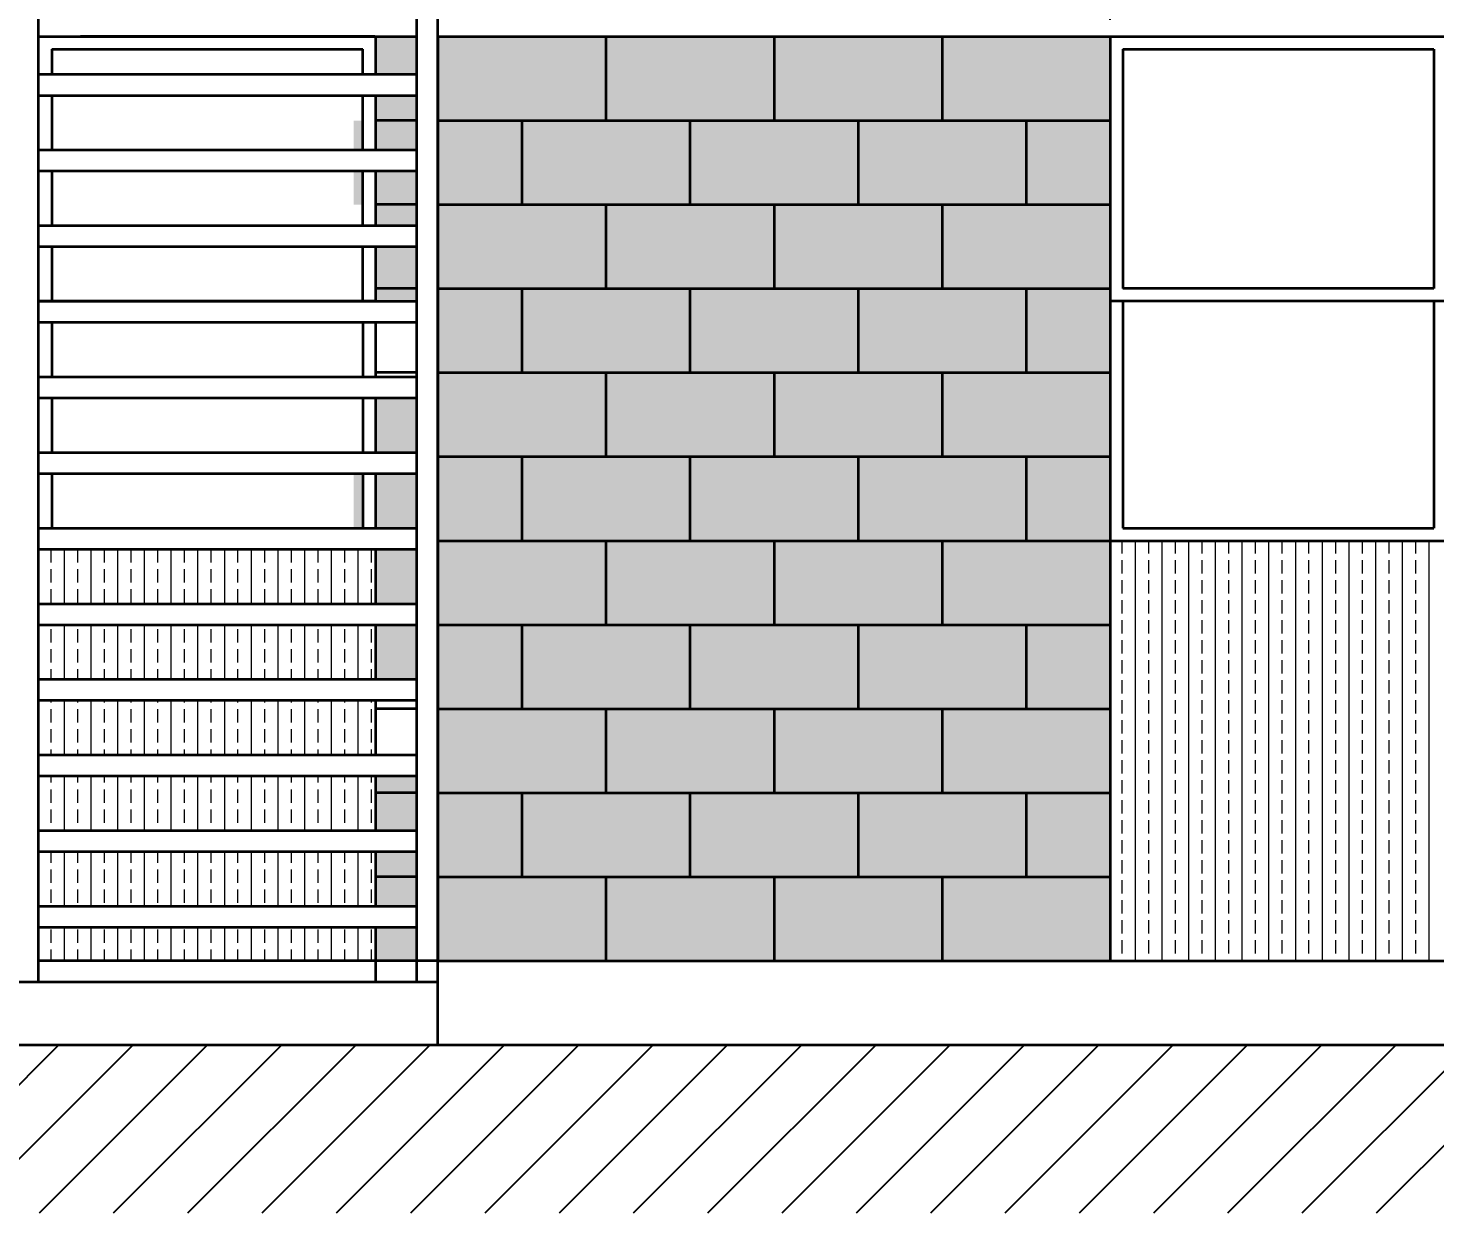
# Model space of a CAD drawing. Header units: metres. Extents: x 60.2 to 105.7, y 8.7 to 63.7.
# Drawn here: x 75.156 to 78.504, y 53.527 to 56.347 of the extents above; entities that cross this region are included whole.
import ezdxf

# ---------------------------------------------------------------- set-up
doc = ezdxf.new("R2010")
doc.units = ezdxf.units.M
doc.header["$LTSCALE"] = 5
doc.header["$MEASUREMENT"] = 0
doc.layers.get('0').update_dxf_attribs({"color": 30})
doc.layers.get('DEFPOINTS').update_dxf_attribs({"color": 210})
for name, color, linetype, lineweight in [('A-ANNO-DIMS', 3, 'Continuous', 9), ('A-ELEV-MBE1', 7, 'Continuous', 35), ('A-ELEV-PATT', 8, 'Continuous', 18)]:
    doc.layers.add(name, color=color, linetype=linetype, lineweight=lineweight)
doc.layers.add('A-ANNO-SCRN', color=30, linetype='Continuous')
doc.styles.add('E-ROMANS', font='romans.shx', dxfattribs={"width": 0.8})
doc.dimstyles.new('E-0100_ARW_18', dxfattribs={"dimscale": 0.001, "dimtxt": 180, "dimasz": 180, "dimexe": 90, "dimexo": 60, "dimgap": 90, "dimtad": 0, "dimzin": 0, "dimdsep": 46, "dimtxsty": 'E-ROMANS', "dimblk": 'OPEN90', "dimcen": 90, "dimclrd": 256, "dimclre": 256, "dimclrt": 256, "dimadec": 0, "dimazin": 0, "dimtfac": 1, "dimtmove": 1, "dimatfit": 3, "dimldrblk": 'OPEN90', "dimfxl": 1, "dimtfill": 1, "dimtolj": 1, "dimtzin": 0, "dimarcsym": 0})

# ---------------------------------------------------------------- blocks, each defined once
blk = doc.blocks.new('_Oblique')
at = {"color": 0, "linetype": 'ByBlock', "lineweight": -2}
blk.add_line((-0.5, -0.5), (0.5, 0.5), dxfattribs=at)
blk = doc.blocks.new('*D105')
at = {"layer": 'A-ANNO-DIMS', "lineweight": -2, "transparency": 16777216}
for p, q in [((72.9311, 56.7667), (72.9311, 57.3435)), ((75.1811, 56.3667), (75.1811, 57.3435))]:
    blk.add_line(p, q, dxfattribs=at)
at = {"layer": 'A-ANNO-DIMS', "transparency": 16777216}
for p, q in [((72.9311, 57.2835), (73.8498, 57.2835)), ((75.1811, 57.2835), (74.2624, 57.2835))]:
    blk.add_line(p, q, dxfattribs=at)
at = {"layer": 'DEFPOINTS', "color": 0, "transparency": 16777216}
for p in [(75.1811, 57.2835), (72.9311, 56.7267), (75.1811, 56.3267)]:
    blk.add_point(p, dxfattribs=at)
at = {"layer": 'A-ANNO-DIMS', "transparency": 16777216, "xscale": 0.12, "yscale": 0.12, "zscale": 0.12, "rotation": 180}
blk.add_blockref('_Oblique', (72.9311, 57.2835), dxfattribs=at)
at = {"layer": 'A-ANNO-DIMS', "transparency": 16777216, "xscale": 0.12, "yscale": 0.12, "zscale": 0.12}
blk.add_blockref('_Oblique', (75.1811, 57.2835), dxfattribs=at)
at = {"layer": 'A-ANNO-DIMS', "transparency": 16777216, "insert": (74.0561, 57.2835), "char_height": 0.12, "attachment_point": 5, "style": 'E-ROMANS', "bg_fill": 3, "box_fill_scale": 1.25, "bg_fill_color": 256, "bg_fill_true_color": 13158600, "bg_fill_transparency": 0}
blk.add_mtext('\\A1;2.25', dxfattribs=at)
blk = doc.blocks.new('_Open90')
at = {"color": 0, "linetype": 'ByBlock', "lineweight": -2}
for p, q in [((-0.5, 0.5), (0, 0)), ((0, 0), (-1, 0)), ((0, 0), (-0.5, -0.5))]:
    blk.add_line(p, q, dxfattribs=at)
blk = doc.blocks.new('*D108')
at = {"layer": 'A-ANNO-DIMS', "lineweight": -2, "transparency": 16777216}
for p, q in [((77.7311, 56.3667), (77.7311, 57.3435)), ((78.5311, 56.3667), (78.5311, 57.3435))]:
    blk.add_line(p, q, dxfattribs=at)
at = {"layer": 'A-ANNO-DIMS', "transparency": 16777216}
for p, q in [((77.7311, 57.2835), (77.9248, 57.2835)), ((78.5311, 57.2835), (78.3374, 57.2835))]:
    blk.add_line(p, q, dxfattribs=at)
at = {"layer": 'DEFPOINTS', "color": 0, "transparency": 16777216}
for p in [(78.5311, 57.2835), (77.7311, 56.3267), (78.5311, 56.3267)]:
    blk.add_point(p, dxfattribs=at)
at = {"layer": 'A-ANNO-DIMS', "transparency": 16777216, "xscale": 0.12, "yscale": 0.12, "zscale": 0.12, "rotation": 180}
blk.add_blockref('_Oblique', (77.7311, 57.2835), dxfattribs=at)
at = {"layer": 'A-ANNO-DIMS', "transparency": 16777216, "xscale": 0.12, "yscale": 0.12, "zscale": 0.12}
blk.add_blockref('_Oblique', (78.5311, 57.2835), dxfattribs=at)
at = {"layer": 'A-ANNO-DIMS', "transparency": 16777216, "insert": (78.1311, 57.2835), "char_height": 0.12, "attachment_point": 5, "style": 'E-ROMANS', "bg_fill": 3, "box_fill_scale": 1.25, "bg_fill_color": 256, "bg_fill_true_color": 13158600, "bg_fill_transparency": 0}
blk.add_mtext('\\A1;0.80', dxfattribs=at)
blk = doc.blocks.new('*D109')
at = {"layer": 'A-ANNO-DIMS', "lineweight": -2, "transparency": 16777216}
for p, q in [((78.5311, 56.3667), (78.5311, 57.3435)), ((79.4811, 56.3667), (79.4811, 57.3435))]:
    blk.add_line(p, q, dxfattribs=at)
at = {"layer": 'A-ANNO-DIMS', "transparency": 16777216}
for p, q in [((78.5311, 57.2835), (78.7998, 57.2835)), ((79.4811, 57.2835), (79.2124, 57.2835))]:
    blk.add_line(p, q, dxfattribs=at)
at = {"layer": 'DEFPOINTS', "color": 0, "transparency": 16777216}
for p in [(79.4811, 57.2835), (78.5311, 56.3267), (79.4811, 56.3267)]:
    blk.add_point(p, dxfattribs=at)
at = {"layer": 'A-ANNO-DIMS', "transparency": 16777216, "xscale": 0.12, "yscale": 0.12, "zscale": 0.12, "rotation": 180}
blk.add_blockref('_Oblique', (78.5311, 57.2835), dxfattribs=at)
at = {"layer": 'A-ANNO-DIMS', "transparency": 16777216, "xscale": 0.12, "yscale": 0.12, "zscale": 0.12}
blk.add_blockref('_Oblique', (79.4811, 57.2835), dxfattribs=at)
at = {"layer": 'A-ANNO-DIMS', "transparency": 16777216, "insert": (79.0061, 57.2835), "char_height": 0.12, "attachment_point": 5, "style": 'E-ROMANS', "bg_fill": 3, "box_fill_scale": 1.25, "bg_fill_color": 256, "bg_fill_true_color": 13158600, "bg_fill_transparency": 0}
blk.add_mtext('\\A1;0.95', dxfattribs=at)

msp = doc.modelspace()

# ---------------------------------------------------------------- hatches: boundary and pattern name
at = {"layer": 'A-ANNO-SCRN'}
h = msp.add_hatch(dxfattribs=at)
h.set_pattern_fill('ANSI31', color=0)
h.set_pattern_definition([(45, (-23.21072, 4.45386), (-0.08838835, 0.08838835), [])])
h.paths.add_polyline_path([(70.9311, 53.5267), (70.9311, 53.9267), (84.6811, 53.9267), (84.6811, 53.5267)])
at = {"layer": 'A-ELEV-PATT'}
h = msp.add_hatch(dxfattribs=at)
h.set_pattern_fill('DOTS,_O', color=256, scale=0.025, angle=450)
h.set_pattern_definition([(90, (106.874382, 341.13224), (-0.0396875, 0.01984375), [0, -0.0396875])])
h.paths.add_polyline_path([(75.1311, 56.3267), (72.9311, 56.3267), (72.9311, 54.1267), (75.1311, 54.1267)])
h.paths.add_polyline_path([(77.7311, 56.3267), (76.1311, 56.3267), (76.1311, 54.1267), (77.7311, 54.1267)])
h.paths.add_polyline_path([(75.9524, 56.0567), (75.9524, 56.1267), (75.9311, 56.1267), (75.9311, 56.0567)])
h.paths.add_polyline_path([(75.1824, 56.2367), (75.1824, 56.3267), (75.1811, 56.3267), (75.1811, 56.2367)])
h.paths.add_polyline_path([(75.1824, 56.0567), (75.1824, 56.1867), (75.1811, 56.1867), (75.1811, 56.0567)])
h.paths.add_polyline_path([(75.1824, 55.8767), (75.1824, 56.0067), (75.1811, 56.0067), (75.1811, 55.8767)])
h.paths.add_polyline_path([(75.9824, 56.3267), (75.9824, 56.2367), (76.0811, 56.2367), (76.0811, 56.3267)])
h.paths.add_polyline_path([(75.9824, 56.1867), (75.9824, 56.0567), (76.0811, 56.0567), (76.0811, 56.1867)])
h.paths.add_polyline_path([(75.1824, 55.6967), (75.1824, 55.8267), (75.1811, 55.8267), (75.1811, 55.6967)])
h.paths.add_polyline_path([(75.9524, 55.9267), (75.9524, 56.0067), (75.9311, 56.0067), (75.9311, 55.9267)])
h.paths.add_polyline_path([(75.9824, 56.0067), (75.9824, 55.8767), (76.0811, 55.8767), (76.0811, 56.0067)])
h.paths.add_polyline_path([(75.1824, 55.3367), (75.1824, 55.4667), (75.1811, 55.4667), (75.1811, 55.3367)])
h.paths.add_polyline_path([(75.9824, 55.4667), (75.9824, 55.3367), (76.0811, 55.3367), (76.0811, 55.4667)])
h.paths.add_polyline_path([(75.9824, 55.8267), (75.9824, 55.6967), (76.0811, 55.6967), (76.0811, 55.8267)])
h.paths.add_polyline_path([(75.9524, 55.1567), (75.9524, 55.2867), (75.9311, 55.2867), (75.9311, 55.1567)])
h.paths.add_polyline_path([(75.1824, 55.1567), (75.1824, 55.2867), (75.1811, 55.2867), (75.1811, 55.1567)])
h.paths.add_polyline_path([(75.1824, 54.9767), (75.1824, 55.1067), (75.1811, 55.1067), (75.1811, 54.9767)])
h.paths.add_polyline_path([(75.9824, 55.1067), (75.9824, 54.9767), (76.0811, 54.9767), (76.0811, 55.1067)])
h.paths.add_polyline_path([(75.9824, 55.2867), (75.9824, 55.1567), (76.0811, 55.1567), (76.0811, 55.2867)])
h.paths.add_polyline_path([(75.1824, 54.7967), (75.1824, 54.9267), (75.1811, 54.9267), (75.1811, 54.7967)])
h.paths.add_polyline_path([(75.9824, 54.9267), (75.9824, 54.7967), (76.0811, 54.7967), (76.0811, 54.9267)])
h.paths.add_polyline_path([(75.1824, 54.2567), (75.1824, 54.3867), (75.1811, 54.3867), (75.1811, 54.2567)])
h.paths.add_polyline_path([(75.9824, 54.3867), (75.9824, 54.2567), (76.0811, 54.2567), (76.0811, 54.3867)])
h.paths.add_polyline_path([(75.9824, 54.2067), (75.9824, 54.1267), (76.0811, 54.1267), (76.0811, 54.2067)])
h.paths.add_polyline_path([(75.9824, 54.5667), (75.9824, 54.4367), (76.0811, 54.4367), (76.0811, 54.5667)])
h.paths.add_polyline_path([(75.1824, 54.1267), (75.1824, 54.2067), (75.1811, 54.2067), (75.1811, 54.1267)])
h.paths.add_polyline_path([(75.1824, 54.4367), (75.1824, 54.5667), (75.1811, 54.5667), (75.1811, 54.4367)])
h.paths.add_polyline_path([(75.1824, 54.6167), (75.1824, 54.7467), (75.1811, 54.7467), (75.1811, 54.6167)])

# ---------------------------------------------------------------- linework, layer by layer
at = {"layer": 'A-ELEV-MBE1'}
for p, q in [((75.1811, 56.3267), (76.0811, 56.3267)), ((75.9811, 56.3267), (75.2811, 56.3267)), ((75.9824, 56.3267), (75.9824, 56.2367)), ((76.1311, 56.3267), (76.1311, 54.1267)), ((76.1311, 56.3267), (81.5311, 56.3267)), ((76.5311, 56.3267), (76.5311, 56.1267)), ((76.9311, 56.3267), (76.9311, 56.1267)), ((77.3311, 56.3267), (77.3311, 56.1267)), ((77.7311, 56.3267), (77.7311, 54.1267)), ((75.2124, 56.2967), (75.9524, 56.2967)), ((75.2124, 56.2967), (75.2124, 56.2367)), ((75.9524, 56.2367), (75.9524, 56.2967)), ((77.7611, 56.2967), (78.5011, 56.2967)), ((77.7611, 56.2967), (77.7611, 55.7267)), ((78.5011, 56.2967), (78.5011, 55.7267)), ((75.1811, 56.2367), (76.0811, 56.2367)), ((75.1811, 56.1867), (76.0811, 56.1867)), ((75.2124, 56.1867), (75.2124, 56.0567)), ((75.9524, 56.0567), (75.9524, 56.1867)), ((75.9824, 56.1867), (75.9824, 56.0567)), ((76.0811, 56.1267), (75.9824, 56.1267)), ((76.1311, 56.1267), (77.7311, 56.1267)), ((76.3311, 56.1267), (76.3311, 55.9267)), ((76.7311, 56.1267), (76.7311, 55.9267)), ((77.1311, 56.1267), (77.1311, 55.9267)), ((77.5311, 56.1267), (77.5311, 55.9267)), ((75.1811, 56.0567), (76.0811, 56.0567)), ((75.1811, 56.0067), (76.0811, 56.0067)), ((75.2124, 56.0067), (75.2124, 55.8767)), ((75.9524, 55.8767), (75.9524, 56.0067)), ((75.9824, 56.0067), (75.9824, 55.8767)), ((76.0811, 55.9267), (75.9824, 55.9267)), ((76.1311, 55.9267), (77.7311, 55.9267)), ((76.5311, 55.9267), (76.5311, 55.7267)), ((76.9311, 55.9267), (76.9311, 55.7267)), ((77.3311, 55.9267), (77.3311, 55.7267)), ((75.1811, 55.8767), (76.0811, 55.8767)), ((75.1811, 55.8267), (76.0811, 55.8267)), ((75.2124, 55.8267), (75.2124, 55.6967)), ((75.9524, 55.6967), (75.9524, 55.8267)), ((75.9824, 55.8267), (75.9824, 55.6967)), ((76.0811, 55.7267), (75.9824, 55.7267)), ((76.1311, 55.7267), (77.7311, 55.7267)), ((76.3311, 55.7267), (76.3311, 55.5267)), ((76.7311, 55.7267), (76.7311, 55.5267)), ((77.1311, 55.7267), (77.1311, 55.5267)), ((77.5311, 55.7267), (77.5311, 55.5267)), ((75.1811, 55.6967), (76.0811, 55.6967)), ((77.7611, 55.6967), (77.7611, 55.1567)), ((78.5011, 55.6967), (78.5011, 55.1567)), ((75.1811, 55.6467), (76.0811, 55.6467)), ((75.2124, 55.6467), (75.2124, 55.5167)), ((75.9524, 55.6467), (75.9524, 55.5167)), ((75.9824, 55.6467), (75.9824, 55.5167)), ((75.1811, 55.5167), (76.0811, 55.5167)), ((76.0811, 55.5267), (75.9824, 55.5267)), ((76.1311, 55.5267), (77.7311, 55.5267)), ((76.5311, 55.5267), (76.5311, 55.3267)), ((76.9311, 55.5267), (76.9311, 55.3267)), ((77.3311, 55.5267), (77.3311, 55.3267)), ((75.1811, 55.4667), (76.0811, 55.4667)), ((75.2124, 55.4667), (75.2124, 55.3367)), ((75.9524, 55.4667), (75.9524, 55.3367)), ((75.9824, 55.4667), (75.9824, 55.3367)), ((75.1811, 55.3367), (76.0811, 55.3367)), ((76.1311, 55.3267), (77.7311, 55.3267)), ((76.3311, 55.3267), (76.3311, 55.1267)), ((76.7311, 55.3267), (76.7311, 55.1267)), ((77.1311, 55.3267), (77.1311, 55.1267)), ((77.5311, 55.3267), (77.5311, 55.1267)), ((75.1811, 55.2867), (76.0811, 55.2867)), ((75.2124, 55.2867), (75.2124, 55.1567)), ((75.9524, 55.2867), (75.9524, 55.1567)), ((75.9824, 55.2867), (75.9824, 55.1567)), ((75.1811, 55.1567), (76.0811, 55.1567)), ((75.2124, 55.1567), (75.9524, 55.1567)), ((77.7611, 55.1567), (78.5011, 55.1567)), ((75.1811, 55.1067), (76.0811, 55.1067)), ((75.9824, 55.1067), (75.9824, 54.9767)), ((76.1311, 55.1267), (77.7311, 55.1267)), ((76.5311, 55.1267), (76.5311, 54.9267)), ((76.9311, 55.1267), (76.9311, 54.9267)), ((77.3311, 55.1267), (77.3311, 54.9267)), ((77.7311, 55.1267), (78.5311, 55.1267)), ((75.1811, 54.9767), (76.0811, 54.9767)), ((75.1811, 54.9267), (76.0811, 54.9267)), ((75.9824, 54.9267), (75.9824, 54.7967)), ((76.1311, 54.9267), (77.7311, 54.9267)), ((76.3311, 54.9267), (76.3311, 54.7267)), ((76.7311, 54.9267), (76.7311, 54.7267)), ((77.1311, 54.9267), (77.1311, 54.7267)), ((77.5311, 54.9267), (77.5311, 54.7267)), ((75.1811, 54.7967), (76.0811, 54.7967)), ((75.1811, 54.7467), (76.0811, 54.7467)), ((75.9824, 54.7467), (75.9824, 54.6167)), ((76.0811, 54.7267), (75.9824, 54.7267)), ((76.1311, 54.7267), (77.7311, 54.7267)), ((76.5311, 54.7267), (76.5311, 54.5267)), ((76.9311, 54.7267), (76.9311, 54.5267)), ((77.3311, 54.7267), (77.3311, 54.5267)), ((75.1811, 54.6167), (76.0811, 54.6167)), ((75.1811, 54.5667), (76.0811, 54.5667)), ((75.9824, 54.5667), (75.9824, 54.4367)), ((76.0811, 54.5267), (75.9824, 54.5267)), ((76.1311, 54.5267), (77.7311, 54.5267)), ((76.3311, 54.5267), (76.3311, 54.3267)), ((76.7311, 54.5267), (76.7311, 54.3267)), ((77.1311, 54.5267), (77.1311, 54.3267)), ((77.5311, 54.5267), (77.5311, 54.3267)), ((75.1811, 54.4367), (76.0811, 54.4367)), ((75.1811, 54.3867), (76.0811, 54.3867)), ((75.9824, 54.3867), (75.9824, 54.2567)), ((76.0811, 54.3267), (75.9824, 54.3267)), ((76.1311, 54.3267), (77.7311, 54.3267)), ((76.5311, 54.3267), (76.5311, 54.1267)), ((76.9311, 54.3267), (76.9311, 54.1267)), ((77.3311, 54.3267), (77.3311, 54.1267)), ((75.1811, 54.2567), (76.0811, 54.2567)), ((75.1811, 54.2067), (76.0811, 54.2067)), ((75.9824, 54.2067), (75.9824, 54.0767)), ((75.9824, 54.1267), (75.1824, 54.1267)), ((76.1311, 54.1267), (75.9824, 54.1267)), ((76.1311, 54.1267), (81.5311, 54.1267)), ((75.1311, 54.0767), (76.1311, 54.0767)), ((70.9311, 53.9267), (84.6811, 53.9267))]:
    msp.add_line(p, q, dxfattribs=at)
for points in [[(75.1811, 54.0767), (75.1811, 56.7267)], [(76.0811, 54.0767), (76.0811, 56.7267)], [(76.1311, 53.9267), (76.1311, 56.7267)], [(78.5011, 55.7267), (77.7611, 55.7267)], [(75.9824, 55.6967), (75.1824, 55.6967)], [(78.5311, 55.6967), (77.7311, 55.6967)]]:
    msp.add_lwpolyline(points, dxfattribs=at)
at = {"layer": 'A-ELEV-PATT', "linetype": 'Continuous'}
for p, q in [((75.211, 55.0745), (75.211, 55.1047)), ((75.2428, 54.9767), (75.2428, 55.1047)), ((75.2745, 55.0745), (75.2745, 55.1047)), ((75.3063, 54.9767), (75.3063, 55.1047)), ((75.338, 55.0745), (75.338, 55.1047)), ((75.3698, 54.9767), (75.3698, 55.1047)), ((75.4015, 55.0745), (75.4015, 55.1047)), ((75.4333, 54.9767), (75.4333, 55.1047)), ((75.465, 55.0745), (75.465, 55.1047)), ((75.4968, 54.9767), (75.4968, 55.1047)), ((75.5285, 55.0745), (75.5285, 55.1047)), ((75.5603, 54.9767), (75.5603, 55.1047)), ((75.592, 55.0745), (75.592, 55.1047)), ((75.6238, 54.9767), (75.6238, 55.1047)), ((75.6555, 55.0745), (75.6555, 55.1047)), ((75.6873, 54.9767), (75.6873, 55.1047)), ((75.719, 55.0745), (75.719, 55.1047)), ((75.7508, 54.9767), (75.7508, 55.1047)), ((75.7825, 55.0745), (75.7825, 55.1047)), ((75.8143, 54.9767), (75.8143, 55.1047)), ((75.846, 55.0745), (75.846, 55.1047)), ((75.8778, 54.9767), (75.8778, 55.1047)), ((75.9095, 55.0745), (75.9095, 55.1047)), ((75.9413, 54.9767), (75.9413, 55.1047)), ((75.973, 55.0745), (75.973, 55.1047)), ((77.7596, 55.0965), (77.7596, 55.1267)), ((77.7914, 54.1267), (77.7914, 55.1267)), ((77.8231, 55.0965), (77.8231, 55.1267)), ((77.8549, 54.1267), (77.8549, 55.1267)), ((77.8866, 55.0965), (77.8866, 55.1267)), ((77.9184, 54.1267), (77.9184, 55.1267)), ((77.9501, 55.0965), (77.9501, 55.1267)), ((77.9819, 54.1267), (77.9819, 55.1267)), ((78.0136, 55.0965), (78.0136, 55.1267)), ((78.0454, 54.1267), (78.0454, 55.1267)), ((78.0771, 55.0965), (78.0771, 55.1267)), ((78.1089, 54.1267), (78.1089, 55.1267)), ((78.1406, 55.0965), (78.1406, 55.1267)), ((78.1724, 54.1267), (78.1724, 55.1267)), ((78.2041, 55.0965), (78.2041, 55.1267)), ((78.2359, 54.1267), (78.2359, 55.1267)), ((78.2676, 55.0965), (78.2676, 55.1267)), ((78.2994, 54.1267), (78.2994, 55.1267)), ((78.3311, 55.0965), (78.3311, 55.1267)), ((78.3629, 54.1267), (78.3629, 55.1267)), ((78.3946, 55.0965), (78.3946, 55.1267)), ((78.4264, 54.1267), (78.4264, 55.1267)), ((78.4581, 55.0965), (78.4581, 55.1267)), ((78.4899, 54.1267), (78.4899, 55.1267)), ((77.7596, 55.0489), (77.7596, 55.0806)), ((77.8231, 55.0489), (77.8231, 55.0806)), ((77.8866, 55.0489), (77.8866, 55.0806)), ((77.9501, 55.0489), (77.9501, 55.0806)), ((78.0136, 55.0489), (78.0136, 55.0806)), ((78.0771, 55.0489), (78.0771, 55.0806)), ((78.1406, 55.0489), (78.1406, 55.0806)), ((78.2041, 55.0489), (78.2041, 55.0806)), ((78.2676, 55.0489), (78.2676, 55.0806)), ((78.3311, 55.0489), (78.3311, 55.0806)), ((78.3946, 55.0489), (78.3946, 55.0806)), ((78.4581, 55.0489), (78.4581, 55.0806)), ((75.211, 55.0269), (75.211, 55.0587)), ((75.2745, 55.0269), (75.2745, 55.0587)), ((75.338, 55.0269), (75.338, 55.0587)), ((75.4015, 55.0269), (75.4015, 55.0587)), ((75.465, 55.0269), (75.465, 55.0587)), ((75.5285, 55.0269), (75.5285, 55.0587)), ((75.592, 55.0269), (75.592, 55.0587)), ((75.6555, 55.0269), (75.6555, 55.0587)), ((75.719, 55.0269), (75.719, 55.0587)), ((75.7825, 55.0269), (75.7825, 55.0587)), ((75.846, 55.0269), (75.846, 55.0587)), ((75.9095, 55.0269), (75.9095, 55.0587)), ((75.973, 55.0269), (75.973, 55.0587)), ((77.7596, 55.0012), (77.7596, 55.033)), ((77.8231, 55.0012), (77.8231, 55.033)), ((77.8866, 55.0012), (77.8866, 55.033)), ((77.9501, 55.0012), (77.9501, 55.033)), ((78.0136, 55.0012), (78.0136, 55.033)), ((78.0771, 55.0012), (78.0771, 55.033)), ((78.1406, 55.0012), (78.1406, 55.033)), ((78.2041, 55.0012), (78.2041, 55.033)), ((78.2676, 55.0012), (78.2676, 55.033)), ((78.3311, 55.0012), (78.3311, 55.033)), ((78.3946, 55.0012), (78.3946, 55.033)), ((78.4581, 55.0012), (78.4581, 55.033)), ((75.211, 54.9793), (75.211, 55.011)), ((75.2745, 54.9793), (75.2745, 55.011)), ((75.338, 54.9793), (75.338, 55.011)), ((75.4015, 54.9793), (75.4015, 55.011)), ((75.465, 54.9793), (75.465, 55.011)), ((75.5285, 54.9793), (75.5285, 55.011)), ((75.592, 54.9793), (75.592, 55.011)), ((75.6555, 54.9793), (75.6555, 55.011)), ((75.719, 54.9793), (75.719, 55.011)), ((75.7825, 54.9793), (75.7825, 55.011)), ((75.846, 54.9793), (75.846, 55.011)), ((75.9095, 54.9793), (75.9095, 55.011)), ((75.973, 54.9793), (75.973, 55.011)), ((77.7596, 54.9536), (77.7596, 54.9854)), ((77.8231, 54.9536), (77.8231, 54.9854)), ((77.8866, 54.9536), (77.8866, 54.9854)), ((77.9501, 54.9536), (77.9501, 54.9854)), ((78.0136, 54.9536), (78.0136, 54.9854)), ((78.0771, 54.9536), (78.0771, 54.9854)), ((78.1406, 54.9536), (78.1406, 54.9854)), ((78.2041, 54.9536), (78.2041, 54.9854)), ((78.2676, 54.9536), (78.2676, 54.9854)), ((78.3311, 54.9536), (78.3311, 54.9854)), ((78.3946, 54.9536), (78.3946, 54.9854)), ((78.4581, 54.9536), (78.4581, 54.9854)), ((77.7596, 54.906), (77.7596, 54.9377)), ((77.8231, 54.906), (77.8231, 54.9377)), ((77.8866, 54.906), (77.8866, 54.9377)), ((77.9501, 54.906), (77.9501, 54.9377)), ((78.0136, 54.906), (78.0136, 54.9377)), ((78.0771, 54.906), (78.0771, 54.9377)), ((78.1406, 54.906), (78.1406, 54.9377)), ((78.2041, 54.906), (78.2041, 54.9377)), ((78.2676, 54.906), (78.2676, 54.9377)), ((78.3311, 54.906), (78.3311, 54.9377)), ((78.3946, 54.906), (78.3946, 54.9377)), ((78.4581, 54.906), (78.4581, 54.9377)), ((75.211, 54.884), (75.211, 54.9158)), ((75.2428, 54.7967), (75.2428, 54.9267)), ((75.2745, 54.884), (75.2745, 54.9158)), ((75.3063, 54.7967), (75.3063, 54.9267)), ((75.338, 54.884), (75.338, 54.9158)), ((75.3698, 54.7967), (75.3698, 54.9267)), ((75.4015, 54.884), (75.4015, 54.9158)), ((75.4333, 54.7967), (75.4333, 54.9267)), ((75.465, 54.884), (75.465, 54.9158)), ((75.4968, 54.7967), (75.4968, 54.9267)), ((75.5285, 54.884), (75.5285, 54.9158)), ((75.5603, 54.7967), (75.5603, 54.9267)), ((75.592, 54.884), (75.592, 54.9158)), ((75.6238, 54.7967), (75.6238, 54.9267)), ((75.6555, 54.884), (75.6555, 54.9158)), ((75.6873, 54.7967), (75.6873, 54.9267)), ((75.719, 54.884), (75.719, 54.9158)), ((75.7508, 54.7967), (75.7508, 54.9267)), ((75.7825, 54.884), (75.7825, 54.9158)), ((75.8143, 54.7967), (75.8143, 54.9267)), ((75.846, 54.884), (75.846, 54.9158)), ((75.8778, 54.7967), (75.8778, 54.9267)), ((75.9095, 54.884), (75.9095, 54.9158)), ((75.9413, 54.7967), (75.9413, 54.9267)), ((75.973, 54.884), (75.973, 54.9158)), ((75.211, 54.8364), (75.211, 54.8682)), ((75.2745, 54.8364), (75.2745, 54.8682)), ((75.338, 54.8364), (75.338, 54.8682)), ((75.4015, 54.8364), (75.4015, 54.8682)), ((75.465, 54.8364), (75.465, 54.8682)), ((75.5285, 54.8364), (75.5285, 54.8682)), ((75.592, 54.8364), (75.592, 54.8682)), ((75.6555, 54.8364), (75.6555, 54.8682)), ((75.719, 54.8364), (75.719, 54.8682)), ((75.7825, 54.8364), (75.7825, 54.8682)), ((75.846, 54.8364), (75.846, 54.8682)), ((75.9095, 54.8364), (75.9095, 54.8682)), ((75.973, 54.8364), (75.973, 54.8682)), ((77.7596, 54.8584), (77.7596, 54.8901)), ((77.8231, 54.8584), (77.8231, 54.8901)), ((77.8866, 54.8584), (77.8866, 54.8901)), ((77.9501, 54.8584), (77.9501, 54.8901)), ((78.0136, 54.8584), (78.0136, 54.8901)), ((78.0771, 54.8584), (78.0771, 54.8901)), ((78.1406, 54.8584), (78.1406, 54.8901)), ((78.2041, 54.8584), (78.2041, 54.8901)), ((78.2676, 54.8584), (78.2676, 54.8901)), ((78.3311, 54.8584), (78.3311, 54.8901)), ((78.3946, 54.8584), (78.3946, 54.8901)), ((78.4581, 54.8584), (78.4581, 54.8901)), ((77.7596, 54.8107), (77.7596, 54.8425)), ((77.8231, 54.8107), (77.8231, 54.8425)), ((77.8866, 54.8107), (77.8866, 54.8425)), ((77.9501, 54.8107), (77.9501, 54.8425)), ((78.0136, 54.8107), (78.0136, 54.8425)), ((78.0771, 54.8107), (78.0771, 54.8425)), ((78.1406, 54.8107), (78.1406, 54.8425)), ((78.2041, 54.8107), (78.2041, 54.8425)), ((78.2676, 54.8107), (78.2676, 54.8425)), ((78.3311, 54.8107), (78.3311, 54.8425)), ((78.3946, 54.8107), (78.3946, 54.8425)), ((78.4581, 54.8107), (78.4581, 54.8425)), ((75.211, 54.7967), (75.211, 54.8205)), ((75.2745, 54.7967), (75.2745, 54.8205)), ((75.338, 54.7967), (75.338, 54.8205)), ((75.4015, 54.7967), (75.4015, 54.8205)), ((75.465, 54.7967), (75.465, 54.8205)), ((75.5285, 54.7967), (75.5285, 54.8205)), ((75.592, 54.7967), (75.592, 54.8205)), ((75.6555, 54.7967), (75.6555, 54.8205)), ((75.719, 54.7967), (75.719, 54.8205)), ((75.7825, 54.7967), (75.7825, 54.8205)), ((75.846, 54.7967), (75.846, 54.8205)), ((75.9095, 54.7967), (75.9095, 54.8205)), ((75.973, 54.7967), (75.973, 54.8205)), ((77.7596, 54.7631), (77.7596, 54.7949)), ((77.8231, 54.7631), (77.8231, 54.7949)), ((77.8866, 54.7631), (77.8866, 54.7949)), ((77.9501, 54.7631), (77.9501, 54.7949)), ((78.0136, 54.7631), (78.0136, 54.7949)), ((78.0771, 54.7631), (78.0771, 54.7949)), ((78.1406, 54.7631), (78.1406, 54.7949)), ((78.2041, 54.7631), (78.2041, 54.7949)), ((78.2676, 54.7631), (78.2676, 54.7949)), ((78.3311, 54.7631), (78.3311, 54.7949)), ((78.3946, 54.7631), (78.3946, 54.7949)), ((78.4581, 54.7631), (78.4581, 54.7949)), ((75.211, 54.7412), (75.211, 54.7467)), ((75.2428, 54.6167), (75.2428, 54.7467)), ((75.2745, 54.7412), (75.2745, 54.7467)), ((75.3063, 54.6167), (75.3063, 54.7467)), ((75.338, 54.7412), (75.338, 54.7467)), ((75.3698, 54.6167), (75.3698, 54.7467)), ((75.4015, 54.7412), (75.4015, 54.7467)), ((75.4333, 54.6167), (75.4333, 54.7467)), ((75.465, 54.7412), (75.465, 54.7467)), ((75.4968, 54.6167), (75.4968, 54.7467)), ((75.5285, 54.7412), (75.5285, 54.7467)), ((75.5603, 54.6167), (75.5603, 54.7467)), ((75.592, 54.7412), (75.592, 54.7467)), ((75.6238, 54.6167), (75.6238, 54.7467)), ((75.6555, 54.7412), (75.6555, 54.7467)), ((75.6873, 54.6167), (75.6873, 54.7467)), ((75.719, 54.7412), (75.719, 54.7467)), ((75.7508, 54.6167), (75.7508, 54.7467)), ((75.7825, 54.7412), (75.7825, 54.7467)), ((75.8143, 54.6167), (75.8143, 54.7467)), ((75.846, 54.7412), (75.846, 54.7467)), ((75.8778, 54.6167), (75.8778, 54.7467)), ((75.9095, 54.7412), (75.9095, 54.7467)), ((75.9413, 54.6167), (75.9413, 54.7467)), ((75.973, 54.7412), (75.973, 54.7467)), ((77.7596, 54.7155), (77.7596, 54.7472)), ((77.8231, 54.7155), (77.8231, 54.7472)), ((77.8866, 54.7155), (77.8866, 54.7472)), ((77.9501, 54.7155), (77.9501, 54.7472)), ((78.0136, 54.7155), (78.0136, 54.7472)), ((78.0771, 54.7155), (78.0771, 54.7472)), ((78.1406, 54.7155), (78.1406, 54.7472)), ((78.2041, 54.7155), (78.2041, 54.7472)), ((78.2676, 54.7155), (78.2676, 54.7472)), ((78.3311, 54.7155), (78.3311, 54.7472)), ((78.3946, 54.7155), (78.3946, 54.7472)), ((78.4581, 54.7155), (78.4581, 54.7472)), ((75.211, 54.6935), (75.211, 54.7253)), ((75.2745, 54.6935), (75.2745, 54.7253)), ((75.338, 54.6935), (75.338, 54.7253)), ((75.4015, 54.6935), (75.4015, 54.7253)), ((75.465, 54.6935), (75.465, 54.7253)), ((75.5285, 54.6935), (75.5285, 54.7253)), ((75.592, 54.6935), (75.592, 54.7253)), ((75.6555, 54.6935), (75.6555, 54.7253)), ((75.719, 54.6935), (75.719, 54.7253)), ((75.7825, 54.6935), (75.7825, 54.7253)), ((75.846, 54.6935), (75.846, 54.7253)), ((75.9095, 54.6935), (75.9095, 54.7253)), ((75.973, 54.6935), (75.973, 54.7253)), ((77.7596, 54.6679), (77.7596, 54.6996)), ((77.8231, 54.6679), (77.8231, 54.6996)), ((77.8866, 54.6679), (77.8866, 54.6996)), ((77.9501, 54.6679), (77.9501, 54.6996)), ((78.0136, 54.6679), (78.0136, 54.6996)), ((78.0771, 54.6679), (78.0771, 54.6996)), ((78.1406, 54.6679), (78.1406, 54.6996)), ((78.2041, 54.6679), (78.2041, 54.6996)), ((78.2676, 54.6679), (78.2676, 54.6996)), ((78.3311, 54.6679), (78.3311, 54.6996)), ((78.3946, 54.6679), (78.3946, 54.6996)), ((78.4581, 54.6679), (78.4581, 54.6996)), ((75.211, 54.6459), (75.211, 54.6777)), ((75.2745, 54.6459), (75.2745, 54.6777)), ((75.338, 54.6459), (75.338, 54.6777)), ((75.4015, 54.6459), (75.4015, 54.6777)), ((75.465, 54.6459), (75.465, 54.6777)), ((75.5285, 54.6459), (75.5285, 54.6777)), ((75.592, 54.6459), (75.592, 54.6777)), ((75.6555, 54.6459), (75.6555, 54.6777)), ((75.719, 54.6459), (75.719, 54.6777)), ((75.7825, 54.6459), (75.7825, 54.6777)), ((75.846, 54.6459), (75.846, 54.6777)), ((75.9095, 54.6459), (75.9095, 54.6777)), ((75.973, 54.6459), (75.973, 54.6777)), ((77.7596, 54.6202), (77.7596, 54.652)), ((77.8231, 54.6202), (77.8231, 54.652)), ((77.8866, 54.6202), (77.8866, 54.652)), ((77.9501, 54.6202), (77.9501, 54.652)), ((78.0136, 54.6202), (78.0136, 54.652)), ((78.0771, 54.6202), (78.0771, 54.652)), ((78.1406, 54.6202), (78.1406, 54.652)), ((78.2041, 54.6202), (78.2041, 54.652)), ((78.2676, 54.6202), (78.2676, 54.652)), ((78.3311, 54.6202), (78.3311, 54.652)), ((78.3946, 54.6202), (78.3946, 54.652)), ((78.4581, 54.6202), (78.4581, 54.652)), ((75.211, 54.6167), (75.211, 54.63)), ((75.2745, 54.6167), (75.2745, 54.63)), ((75.338, 54.6167), (75.338, 54.63)), ((75.4015, 54.6167), (75.4015, 54.63)), ((75.465, 54.6167), (75.465, 54.63)), ((75.5285, 54.6167), (75.5285, 54.63)), ((75.592, 54.6167), (75.592, 54.63)), ((75.6555, 54.6167), (75.6555, 54.63)), ((75.719, 54.6167), (75.719, 54.63)), ((75.7825, 54.6167), (75.7825, 54.63)), ((75.846, 54.6167), (75.846, 54.63)), ((75.9095, 54.6167), (75.9095, 54.63)), ((75.973, 54.6167), (75.973, 54.63)), ((77.7596, 54.5726), (77.7596, 54.6044)), ((77.8231, 54.5726), (77.8231, 54.6044)), ((77.8866, 54.5726), (77.8866, 54.6044)), ((77.9501, 54.5726), (77.9501, 54.6044)), ((78.0136, 54.5726), (78.0136, 54.6044)), ((78.0771, 54.5726), (78.0771, 54.6044)), ((78.1406, 54.5726), (78.1406, 54.6044)), ((78.2041, 54.5726), (78.2041, 54.6044)), ((78.2676, 54.5726), (78.2676, 54.6044)), ((78.3311, 54.5726), (78.3311, 54.6044)), ((78.3946, 54.5726), (78.3946, 54.6044)), ((78.4581, 54.5726), (78.4581, 54.6044)), ((75.211, 54.5507), (75.211, 54.5667)), ((75.2428, 54.4367), (75.2428, 54.5667)), ((75.2745, 54.5507), (75.2745, 54.5667)), ((75.3063, 54.4367), (75.3063, 54.5667)), ((75.338, 54.5507), (75.338, 54.5667)), ((75.3698, 54.4367), (75.3698, 54.5667)), ((75.4015, 54.5507), (75.4015, 54.5667)), ((75.4333, 54.4367), (75.4333, 54.5667)), ((75.465, 54.5507), (75.465, 54.5667)), ((75.4968, 54.4367), (75.4968, 54.5667)), ((75.5285, 54.5507), (75.5285, 54.5667)), ((75.5603, 54.4367), (75.5603, 54.5667)), ((75.592, 54.5507), (75.592, 54.5667)), ((75.6238, 54.4367), (75.6238, 54.5667)), ((75.6555, 54.5507), (75.6555, 54.5667)), ((75.6873, 54.4367), (75.6873, 54.5667)), ((75.719, 54.5507), (75.719, 54.5667)), ((75.7508, 54.4367), (75.7508, 54.5667)), ((75.7825, 54.5507), (75.7825, 54.5667)), ((75.8143, 54.4367), (75.8143, 54.5667)), ((75.846, 54.5507), (75.846, 54.5667)), ((75.8778, 54.4367), (75.8778, 54.5667)), ((75.9095, 54.5507), (75.9095, 54.5667)), ((75.9413, 54.4367), (75.9413, 54.5667)), ((75.973, 54.5507), (75.973, 54.5667)), ((75.211, 54.503), (75.211, 54.5348)), ((75.2745, 54.503), (75.2745, 54.5348)), ((75.338, 54.503), (75.338, 54.5348)), ((75.4015, 54.503), (75.4015, 54.5348)), ((75.465, 54.503), (75.465, 54.5348)), ((75.5285, 54.503), (75.5285, 54.5348)), ((75.592, 54.503), (75.592, 54.5348)), ((75.6555, 54.503), (75.6555, 54.5348)), ((75.719, 54.503), (75.719, 54.5348)), ((75.7825, 54.503), (75.7825, 54.5348)), ((75.846, 54.503), (75.846, 54.5348)), ((75.9095, 54.503), (75.9095, 54.5348)), ((75.973, 54.503), (75.973, 54.5348)), ((77.7596, 54.525), (77.7596, 54.5567)), ((77.8231, 54.525), (77.8231, 54.5567)), ((77.8866, 54.525), (77.8866, 54.5567)), ((77.9501, 54.525), (77.9501, 54.5567)), ((78.0136, 54.525), (78.0136, 54.5567)), ((78.0771, 54.525), (78.0771, 54.5567)), ((78.1406, 54.525), (78.1406, 54.5567)), ((78.2041, 54.525), (78.2041, 54.5567)), ((78.2676, 54.525), (78.2676, 54.5567)), ((78.3311, 54.525), (78.3311, 54.5567)), ((78.3946, 54.525), (78.3946, 54.5567)), ((78.4581, 54.525), (78.4581, 54.5567)), ((77.7596, 54.4774), (77.7596, 54.5091)), ((77.8231, 54.4774), (77.8231, 54.5091)), ((77.8866, 54.4774), (77.8866, 54.5091)), ((77.9501, 54.4774), (77.9501, 54.5091)), ((78.0136, 54.4774), (78.0136, 54.5091)), ((78.0771, 54.4774), (78.0771, 54.5091)), ((78.1406, 54.4774), (78.1406, 54.5091)), ((78.2041, 54.4774), (78.2041, 54.5091)), ((78.2676, 54.4774), (78.2676, 54.5091)), ((78.3311, 54.4774), (78.3311, 54.5091)), ((78.3946, 54.4774), (78.3946, 54.5091)), ((78.4581, 54.4774), (78.4581, 54.5091)), ((75.211, 54.4554), (75.211, 54.4872)), ((75.2745, 54.4554), (75.2745, 54.4872)), ((75.338, 54.4554), (75.338, 54.4872)), ((75.4015, 54.4554), (75.4015, 54.4872)), ((75.465, 54.4554), (75.465, 54.4872)), ((75.5285, 54.4554), (75.5285, 54.4872)), ((75.592, 54.4554), (75.592, 54.4872)), ((75.6555, 54.4554), (75.6555, 54.4872)), ((75.719, 54.4554), (75.719, 54.4872)), ((75.7825, 54.4554), (75.7825, 54.4872)), ((75.846, 54.4554), (75.846, 54.4872)), ((75.9095, 54.4554), (75.9095, 54.4872)), ((75.973, 54.4554), (75.973, 54.4872)), ((75.211, 54.4367), (75.211, 54.4395)), ((75.2745, 54.4367), (75.2745, 54.4395)), ((75.338, 54.4367), (75.338, 54.4395)), ((75.4015, 54.4367), (75.4015, 54.4395)), ((75.465, 54.4367), (75.465, 54.4395)), ((75.5285, 54.4367), (75.5285, 54.4395)), ((75.592, 54.4367), (75.592, 54.4395)), ((75.6555, 54.4367), (75.6555, 54.4395)), ((75.719, 54.4367), (75.719, 54.4395)), ((75.7825, 54.4367), (75.7825, 54.4395)), ((75.846, 54.4367), (75.846, 54.4395)), ((75.9095, 54.4367), (75.9095, 54.4395)), ((75.973, 54.4367), (75.973, 54.4395)), ((77.7596, 54.4297), (77.7596, 54.4615)), ((77.8231, 54.4297), (77.8231, 54.4615)), ((77.8866, 54.4297), (77.8866, 54.4615)), ((77.9501, 54.4297), (77.9501, 54.4615)), ((78.0136, 54.4297), (78.0136, 54.4615)), ((78.0771, 54.4297), (78.0771, 54.4615)), ((78.1406, 54.4297), (78.1406, 54.4615)), ((78.2041, 54.4297), (78.2041, 54.4615)), ((78.2676, 54.4297), (78.2676, 54.4615)), ((78.3311, 54.4297), (78.3311, 54.4615)), ((78.3946, 54.4297), (78.3946, 54.4615)), ((78.4581, 54.4297), (78.4581, 54.4615)), ((77.7596, 54.3821), (77.7596, 54.4139)), ((77.8231, 54.3821), (77.8231, 54.4139)), ((77.8866, 54.3821), (77.8866, 54.4139)), ((77.9501, 54.3821), (77.9501, 54.4139)), ((78.0136, 54.3821), (78.0136, 54.4139)), ((78.0771, 54.3821), (78.0771, 54.4139)), ((78.1406, 54.3821), (78.1406, 54.4139)), ((78.2041, 54.3821), (78.2041, 54.4139)), ((78.2676, 54.3821), (78.2676, 54.4139)), ((78.3311, 54.3821), (78.3311, 54.4139)), ((78.3946, 54.3821), (78.3946, 54.4139)), ((78.4581, 54.3821), (78.4581, 54.4139)), ((75.211, 54.3602), (75.211, 54.3867)), ((75.2428, 54.2567), (75.2428, 54.3867)), ((75.2745, 54.3602), (75.2745, 54.3867)), ((75.3063, 54.2567), (75.3063, 54.3867)), ((75.338, 54.3602), (75.338, 54.3867)), ((75.3698, 54.2567), (75.3698, 54.3867)), ((75.4015, 54.3602), (75.4015, 54.3867)), ((75.4333, 54.2567), (75.4333, 54.3867)), ((75.465, 54.3602), (75.465, 54.3867)), ((75.4968, 54.2567), (75.4968, 54.3867)), ((75.5285, 54.3602), (75.5285, 54.3867)), ((75.5603, 54.2567), (75.5603, 54.3867)), ((75.592, 54.3602), (75.592, 54.3867)), ((75.6238, 54.2567), (75.6238, 54.3867)), ((75.6555, 54.3602), (75.6555, 54.3867)), ((75.6873, 54.2567), (75.6873, 54.3867)), ((75.719, 54.3602), (75.719, 54.3867)), ((75.7508, 54.2567), (75.7508, 54.3867)), ((75.7825, 54.3602), (75.7825, 54.3867)), ((75.8143, 54.2567), (75.8143, 54.3867)), ((75.846, 54.3602), (75.846, 54.3867)), ((75.8778, 54.2567), (75.8778, 54.3867)), ((75.9095, 54.3602), (75.9095, 54.3867)), ((75.9413, 54.2567), (75.9413, 54.3867)), ((75.973, 54.3602), (75.973, 54.3867)), ((77.7596, 54.3345), (77.7596, 54.3662)), ((77.8231, 54.3345), (77.8231, 54.3662)), ((77.8866, 54.3345), (77.8866, 54.3662)), ((77.9501, 54.3345), (77.9501, 54.3662)), ((78.0136, 54.3345), (78.0136, 54.3662)), ((78.0771, 54.3345), (78.0771, 54.3662)), ((78.1406, 54.3345), (78.1406, 54.3662)), ((78.2041, 54.3345), (78.2041, 54.3662)), ((78.2676, 54.3345), (78.2676, 54.3662)), ((78.3311, 54.3345), (78.3311, 54.3662)), ((78.3946, 54.3345), (78.3946, 54.3662)), ((78.4581, 54.3345), (78.4581, 54.3662)), ((75.211, 54.3125), (75.211, 54.3443)), ((75.2745, 54.3125), (75.2745, 54.3443)), ((75.338, 54.3125), (75.338, 54.3443)), ((75.4015, 54.3125), (75.4015, 54.3443)), ((75.465, 54.3125), (75.465, 54.3443)), ((75.5285, 54.3125), (75.5285, 54.3443)), ((75.592, 54.3125), (75.592, 54.3443)), ((75.6555, 54.3125), (75.6555, 54.3443)), ((75.719, 54.3125), (75.719, 54.3443)), ((75.7825, 54.3125), (75.7825, 54.3443)), ((75.846, 54.3125), (75.846, 54.3443)), ((75.9095, 54.3125), (75.9095, 54.3443)), ((75.973, 54.3125), (75.973, 54.3443)), ((75.211, 54.2649), (75.211, 54.2967)), ((75.2745, 54.2649), (75.2745, 54.2967)), ((75.338, 54.2649), (75.338, 54.2967)), ((75.4015, 54.2649), (75.4015, 54.2967)), ((75.465, 54.2649), (75.465, 54.2967)), ((75.5285, 54.2649), (75.5285, 54.2967)), ((75.592, 54.2649), (75.592, 54.2967)), ((75.6555, 54.2649), (75.6555, 54.2967)), ((75.719, 54.2649), (75.719, 54.2967)), ((75.7825, 54.2649), (75.7825, 54.2967)), ((75.846, 54.2649), (75.846, 54.2967)), ((75.9095, 54.2649), (75.9095, 54.2967)), ((75.973, 54.2649), (75.973, 54.2967)), ((77.7596, 54.2869), (77.7596, 54.3186)), ((77.8231, 54.2869), (77.8231, 54.3186)), ((77.8866, 54.2869), (77.8866, 54.3186)), ((77.9501, 54.2869), (77.9501, 54.3186)), ((78.0136, 54.2869), (78.0136, 54.3186)), ((78.0771, 54.2869), (78.0771, 54.3186)), ((78.1406, 54.2869), (78.1406, 54.3186)), ((78.2041, 54.2869), (78.2041, 54.3186)), ((78.2676, 54.2869), (78.2676, 54.3186)), ((78.3311, 54.2869), (78.3311, 54.3186)), ((78.3946, 54.2869), (78.3946, 54.3186)), ((78.4581, 54.2869), (78.4581, 54.3186)), ((77.7596, 54.2392), (77.7596, 54.271)), ((77.8231, 54.2392), (77.8231, 54.271)), ((77.8866, 54.2392), (77.8866, 54.271)), ((77.9501, 54.2392), (77.9501, 54.271)), ((78.0136, 54.2392), (78.0136, 54.271)), ((78.0771, 54.2392), (78.0771, 54.271)), ((78.1406, 54.2392), (78.1406, 54.271)), ((78.2041, 54.2392), (78.2041, 54.271)), ((78.2676, 54.2392), (78.2676, 54.271)), ((78.3311, 54.2392), (78.3311, 54.271)), ((78.3946, 54.2392), (78.3946, 54.271)), ((78.4581, 54.2392), (78.4581, 54.271)), ((75.211, 54.1697), (75.211, 54.2014)), ((75.2428, 54.1267), (75.2428, 54.2067)), ((75.2745, 54.1697), (75.2745, 54.2014)), ((75.3063, 54.1267), (75.3063, 54.2067)), ((75.338, 54.1697), (75.338, 54.2014)), ((75.3698, 54.1267), (75.3698, 54.2067)), ((75.4015, 54.1697), (75.4015, 54.2014)), ((75.4333, 54.1267), (75.4333, 54.2067)), ((75.465, 54.1697), (75.465, 54.2014)), ((75.4968, 54.1267), (75.4968, 54.2067)), ((75.5285, 54.1697), (75.5285, 54.2014)), ((75.5603, 54.1267), (75.5603, 54.2067)), ((75.592, 54.1697), (75.592, 54.2014)), ((75.6238, 54.1267), (75.6238, 54.2067)), ((75.6555, 54.1697), (75.6555, 54.2014)), ((75.6873, 54.1267), (75.6873, 54.2067)), ((75.719, 54.1697), (75.719, 54.2014)), ((75.7508, 54.1267), (75.7508, 54.2067)), ((75.7825, 54.1697), (75.7825, 54.2014)), ((75.8143, 54.1267), (75.8143, 54.2067)), ((75.846, 54.1697), (75.846, 54.2014)), ((75.8778, 54.1267), (75.8778, 54.2067)), ((75.9095, 54.1697), (75.9095, 54.2014)), ((75.9413, 54.1267), (75.9413, 54.2067)), ((75.973, 54.1697), (75.973, 54.2014)), ((77.7596, 54.1916), (77.7596, 54.2234)), ((77.8231, 54.1916), (77.8231, 54.2234)), ((77.8866, 54.1916), (77.8866, 54.2234)), ((77.9501, 54.1916), (77.9501, 54.2234)), ((78.0136, 54.1916), (78.0136, 54.2234)), ((78.0771, 54.1916), (78.0771, 54.2234)), ((78.1406, 54.1916), (78.1406, 54.2234)), ((78.2041, 54.1916), (78.2041, 54.2234)), ((78.2676, 54.1916), (78.2676, 54.2234)), ((78.3311, 54.1916), (78.3311, 54.2234)), ((78.3946, 54.1916), (78.3946, 54.2234)), ((78.4581, 54.1916), (78.4581, 54.2234)), ((77.7596, 54.144), (77.7596, 54.1757)), ((77.8231, 54.144), (77.8231, 54.1757)), ((77.8866, 54.144), (77.8866, 54.1757)), ((77.9501, 54.144), (77.9501, 54.1757)), ((78.0136, 54.144), (78.0136, 54.1757)), ((78.0771, 54.144), (78.0771, 54.1757)), ((78.1406, 54.144), (78.1406, 54.1757)), ((78.2041, 54.144), (78.2041, 54.1757)), ((78.2676, 54.144), (78.2676, 54.1757)), ((78.3311, 54.144), (78.3311, 54.1757)), ((78.3946, 54.144), (78.3946, 54.1757)), ((78.4581, 54.144), (78.4581, 54.1757)), ((75.211, 54.1267), (75.211, 54.1538)), ((75.2745, 54.1267), (75.2745, 54.1538)), ((75.338, 54.1267), (75.338, 54.1538)), ((75.4015, 54.1267), (75.4015, 54.1538)), ((75.465, 54.1267), (75.465, 54.1538)), ((75.5285, 54.1267), (75.5285, 54.1538)), ((75.592, 54.1267), (75.592, 54.1538)), ((75.6555, 54.1267), (75.6555, 54.1538)), ((75.719, 54.1267), (75.719, 54.1538)), ((75.7825, 54.1267), (75.7825, 54.1538)), ((75.846, 54.1267), (75.846, 54.1538)), ((75.9095, 54.1267), (75.9095, 54.1538)), ((75.973, 54.1267), (75.973, 54.1538)), ((77.7596, 54.1267), (77.7596, 54.1281)), ((77.8231, 54.1267), (77.8231, 54.1281)), ((77.8866, 54.1267), (77.8866, 54.1281)), ((77.9501, 54.1267), (77.9501, 54.1281)), ((78.0136, 54.1267), (78.0136, 54.1281)), ((78.0771, 54.1267), (78.0771, 54.1281)), ((78.1406, 54.1267), (78.1406, 54.1281)), ((78.2041, 54.1267), (78.2041, 54.1281)), ((78.2676, 54.1267), (78.2676, 54.1281)), ((78.3311, 54.1267), (78.3311, 54.1281)), ((78.3946, 54.1267), (78.3946, 54.1281)), ((78.4581, 54.1267), (78.4581, 54.1281))]:
    msp.add_line(p, q, dxfattribs=at)

# ---------------------------------------------------------------- next in the draw order: dimensions: what is measured, and where the dimension line sits
at = {"layer": 'A-ANNO-DIMS'}
for base, p1, p2, picture, middle in [((75.1811, 57.2835), (72.9311, 56.7267), (75.1811, 56.3267), '*D105', (74.0561, 57.2835)), ((78.5311, 57.2835), (77.7311, 56.3267), (78.5311, 56.3267), '*D108', (78.1311, 57.2835))]:
    dim = msp.add_linear_dim(base=base, p1=p1, p2=p2, angle=180, dimstyle='E-0100_ARW_18', override={"dimtxt": 120, "dimasz": 120, "dimexe": 60, "dimexo": 40, "dimgap": 60, "dimblk": 'Oblique', "dimcen": 60, "dimlwd": 65535}, dxfattribs=at)
    dim.commit()
    dim.dimension.update_dxf_attribs({"geometry": picture, "text_midpoint": middle})

# ---------------------------------------------------------------- next in the draw order: dimensions: what is measured, and where the dimension line sits
dim = msp.add_linear_dim(base=(79.4811, 57.2835), p1=(78.5311, 56.3267), p2=(79.4811, 56.3267), angle=180, dimstyle='E-0100_ARW_18', override={"dimtxt": 120, "dimasz": 120, "dimexe": 60, "dimexo": 40, "dimgap": 60, "dimblk": 'Oblique', "dimcen": 60, "dimlwd": 65535}, dxfattribs=at)
dim.commit()
dim.dimension.update_dxf_attribs({"geometry": '*D109', "text_midpoint": (79.0061, 57.2835)})

doc.saveas('drawing.dxf')
